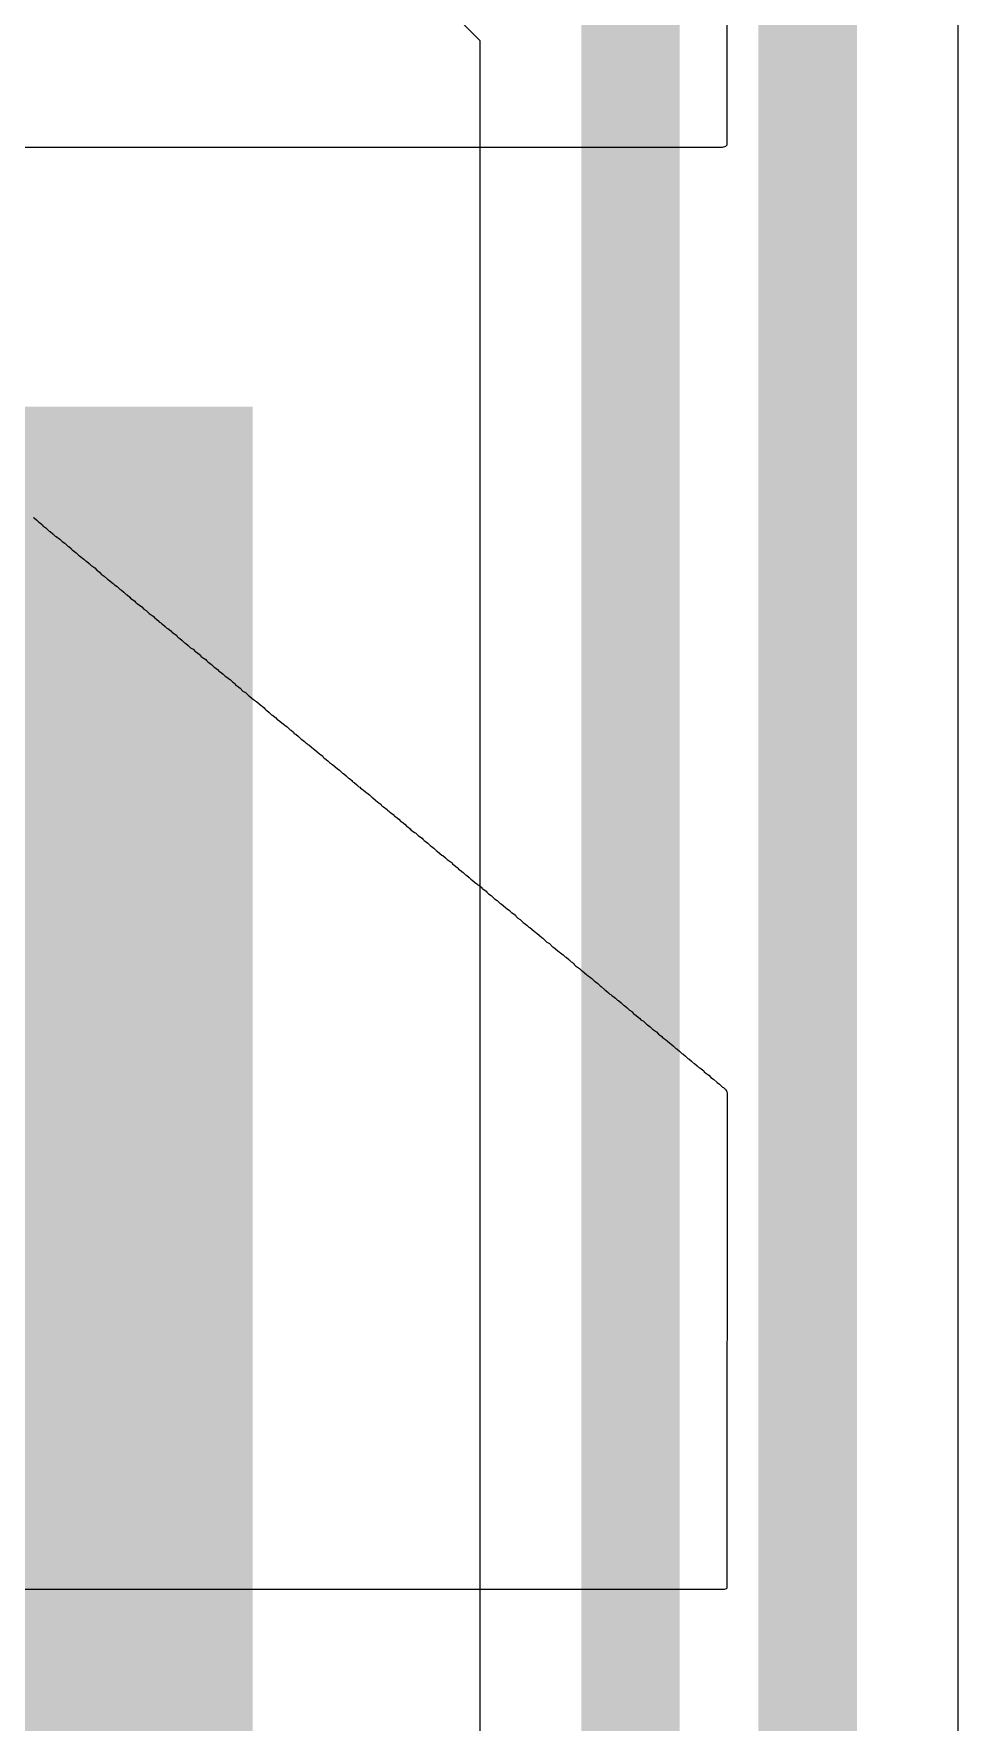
# Model space of a CAD drawing. Header units: inches. Extents: x -13 to 356, y -4 to 120.
# Drawn here: x 24.755 to 27.14, y 28.144 to 32.5 of the extents above; entities that cross this region are included whole.
import ezdxf

# ---------------------------------------------------------------- set-up
doc = ezdxf.new("R2010")
doc.units = ezdxf.units.IN
for name, color, linetype in [('Bottom Layer', 5, 'Continuous'), ('Bottom Overlay', 54, 'Continuous'), ('Top Layer', 1, 'Continuous'), ('Top Paste', 8, 'Continuous'), ('Top Solder', 216, 'Continuous')]:
    doc.layers.add(name, color=color, linetype=linetype)

# ---------------------------------------------------------------- blocks, each defined once
blk = doc.blocks.new('41_SMD_M______19')
at = {"layer": 'Top Layer'}
blk.add_hatch(color=1, dxfattribs=at).paths.add_polyline_path([(-3.35, 3.11), (0.35, 3.11), (0.35, -0.59), (-3.35, -0.59)])
at = {"layer": 'Top Paste'}
blk.add_hatch(color=8, dxfattribs=at).paths.add_polyline_path([(-3.35, 3.11), (0.35, 3.11), (0.35, -0.59), (-3.35, -0.59)])
at = {"layer": 'Top Solder'}
blk.add_hatch(color=216, dxfattribs=at).paths.add_polyline_path([(-3.4516, 3.2116), (0.4516, 3.2116), (0.4516, -0.6916), (-3.4516, -0.6916)])

msp = doc.modelspace()

# ---------------------------------------------------------------- linework, layer by layer
at = {"layer": 'Bottom Layer'}
for p, q in [((27.1398, 2.8969), (27.1398, 32.9059)), ((25.6669, 32.722), (25.9056, 32.4833)), ((25.9056, 32.4833), (25.9056, 26.3985))]:
    msp.add_line(p, q, dxfattribs=at)
for points in [[(26.7513, 2.8969, 0.254, 0.254, 0), (26.7513, 32.9059, 0.254, 0.254, 0)], [(26.2941, 3.0863, 0.254, 0.254, 0), (26.2941, 32.6442, 0.254, 0.254, 0)]]:
    msp.add_lwpolyline(points, format="xyseb", dxfattribs=at)
at = {"layer": 'Bottom Overlay'}
for p, q in [((26.5441, 33.7264), (26.5428, 32.2126)), ((26.5304, 32.2067), (23.6112, 32.2074)), ((26.5395, 32.2093), (26.5304, 32.2067)), ((26.5428, 32.2126), (26.5395, 32.2093)), ((24.753, 31.2525), (24.7556, 31.2512)), ((24.7556, 31.2512), (24.7628, 31.2453)), ((24.7628, 31.2453), (24.7673, 31.2408)), ((24.7673, 31.2408), (24.7699, 31.2395)), ((24.7699, 31.2395), (24.7771, 31.2336)), ((24.7771, 31.2336), (24.7784, 31.231)), ((24.7784, 31.231), (24.7861, 31.2258)), ((24.7861, 31.2258), (24.7946, 31.2174)), ((24.7946, 31.2174), (24.7972, 31.2161)), ((24.7972, 31.2161), (24.8043, 31.2103)), ((24.8043, 31.2103), (24.8102, 31.2044)), ((24.8102, 31.2044), (24.8128, 31.2031)), ((24.8128, 31.2031), (24.8219, 31.1966)), ((24.8219, 31.1966), (24.8283, 31.1901)), ((24.8283, 31.1901), (24.8348, 31.1862)), ((24.8348, 31.1862), (24.8426, 31.1784)), ((24.8426, 31.1784), (24.8452, 31.1771)), ((24.8452, 31.1771), (24.8524, 31.1713)), ((24.8524, 31.1713), (24.8543, 31.1681)), ((24.8543, 31.1681), (24.8569, 31.1668)), ((24.8569, 31.1668), (24.864, 31.1609)), ((24.864, 31.1609), (24.8699, 31.1551)), ((24.8699, 31.1551), (24.8725, 31.1538)), ((24.8725, 31.1538), (24.8842, 31.1447)), ((24.8842, 31.1447), (24.8881, 31.1408)), ((24.8881, 31.1408), (24.8907, 31.1395)), ((24.8907, 31.1395), (24.8978, 31.1337)), ((24.8978, 31.1337), (24.9023, 31.1291)), ((24.9023, 31.1291), (24.9049, 31.1278)), ((24.9049, 31.1278), (24.9121, 31.122)), ((24.9121, 31.122), (24.9179, 31.1161)), ((24.9179, 31.1161), (24.9205, 31.1148)), ((24.9205, 31.1148), (24.9277, 31.109)), ((24.9277, 31.109), (24.929, 31.1064)), ((24.929, 31.1064), (24.9368, 31.1012)), ((24.9368, 31.1012), (24.9452, 31.0928)), ((24.9452, 31.0928), (24.9478, 31.0915)), ((24.9478, 31.0915), (24.9595, 31.0824)), ((24.9595, 31.0824), (24.9634, 31.0785)), ((24.9634, 31.0785), (24.9699, 31.0746)), ((24.9699, 31.0746), (24.9776, 31.0668)), ((24.9776, 31.0668), (24.9802, 31.0655)), ((24.9802, 31.0655), (24.9874, 31.0597)), ((24.9874, 31.0597), (24.9932, 31.0538)), ((24.9932, 31.0538), (24.9958, 31.0525)), ((24.9958, 31.0525), (25.003, 31.0467)), ((25.003, 31.0467), (25.0043, 31.0441)), ((25.0043, 31.0441), (25.0159, 31.0363)), ((25.0159, 31.0363), (25.0172, 31.0337)), ((25.0172, 31.0337), (25.0192, 31.0317)), ((25.0192, 31.0317), (25.0218, 31.0304)), ((25.0218, 31.0304), (25.0335, 31.0214)), ((25.0335, 31.0214), (25.0387, 31.0162)), ((25.0387, 31.0162), (25.0452, 31.0123)), ((25.0452, 31.0123), (25.053, 31.0045)), ((25.053, 31.0045), (25.0555, 31.0032)), ((25.0555, 31.0032), (25.0627, 30.9973)), ((25.0627, 30.9973), (25.0685, 30.9915)), ((25.0685, 30.9915), (25.0711, 30.9902)), ((25.0711, 30.9902), (25.0783, 30.9843)), ((25.0783, 30.9843), (25.0789, 30.9824)), ((25.0789, 30.9824), (25.0815, 30.9811)), ((25.0815, 30.9811), (25.0841, 30.9785)), ((25.0841, 30.9785), (25.0867, 30.9772)), ((25.0867, 30.9772), (25.0938, 30.9714)), ((25.0938, 30.9714), (25.0984, 30.9668)), ((25.0984, 30.9668), (25.101, 30.9655)), ((25.101, 30.9655), (25.1081, 30.9597)), ((25.1081, 30.9597), (25.1127, 30.9551)), ((25.1127, 30.9551), (25.1153, 30.9538)), ((25.1153, 30.9538), (25.1237, 30.948)), ((25.1237, 30.948), (25.125, 30.9454)), ((25.125, 30.9454), (25.1283, 30.9422)), ((25.1283, 30.9422), (25.1309, 30.9409)), ((25.1309, 30.9409), (25.138, 30.935)), ((25.138, 30.935), (25.1438, 30.9292)), ((25.1438, 30.9292), (25.1464, 30.9279)), ((25.1464, 30.9279), (25.1536, 30.922)), ((25.1536, 30.922), (25.1594, 30.9162)), ((25.1594, 30.9162), (25.1659, 30.9123)), ((25.1659, 30.9123), (25.1724, 30.9058)), ((25.1724, 30.9058), (25.175, 30.9045)), ((25.175, 30.9045), (25.1847, 30.8974)), ((25.1847, 30.8974), (25.186, 30.8948)), ((25.186, 30.8948), (25.1906, 30.8915)), ((25.1906, 30.8915), (25.199, 30.8857)), ((25.199, 30.8857), (25.2003, 30.8831)), ((25.2003, 30.8831), (25.2036, 30.8798)), ((25.2036, 30.8798), (25.2062, 30.8785)), ((25.2062, 30.8785), (25.2133, 30.8727)), ((25.2133, 30.8727), (25.2191, 30.8668)), ((25.2191, 30.8668), (25.2217, 30.8656)), ((25.2217, 30.8656), (25.2289, 30.8597)), ((25.2289, 30.8597), (25.2334, 30.8552)), ((25.2334, 30.8552), (25.236, 30.8539)), ((25.236, 30.8539), (25.2432, 30.848)), ((25.2432, 30.848), (25.2477, 30.8435)), ((25.2477, 30.8435), (25.2503, 30.8422)), ((25.2503, 30.8422), (25.262, 30.8331)), ((25.262, 30.8331), (25.2672, 30.8279)), ((25.2672, 30.8279), (25.2698, 30.8266)), ((25.2698, 30.8266), (25.2743, 30.8234)), ((25.2743, 30.8234), (25.2756, 30.8208)), ((25.2756, 30.8208), (25.2776, 30.8188)), ((25.2776, 30.8188), (25.2802, 30.8175)), ((25.2802, 30.8175), (25.2873, 30.8117)), ((25.2873, 30.8117), (25.2944, 30.8045)), ((25.2944, 30.8045), (25.3009, 30.8006)), ((25.3009, 30.8006), (25.3087, 30.7928)), ((25.3087, 30.7928), (25.3113, 30.7915)), ((25.3113, 30.7915), (25.3185, 30.7857)), ((25.3185, 30.7857), (25.3217, 30.7825)), ((25.3217, 30.7825), (25.3243, 30.7812)), ((25.3243, 30.7812), (25.325, 30.7805)), ((25.325, 30.7805), (25.3269, 30.7786)), ((25.3269, 30.7786), (25.3295, 30.7773)), ((25.3295, 30.7773), (25.3366, 30.7714)), ((25.3366, 30.7714), (25.3412, 30.7669)), ((25.3412, 30.7669), (25.3438, 30.7656)), ((25.3438, 30.7656), (25.3496, 30.761)), ((25.3496, 30.761), (25.3509, 30.7584)), ((25.3509, 30.7584), (25.3529, 30.7565)), ((25.3529, 30.7565), (25.3555, 30.7552)), ((25.3555, 30.7552), (25.3626, 30.7494)), ((25.3626, 30.7494), (25.3684, 30.7435)), ((25.3684, 30.7435), (25.371, 30.7422)), ((25.371, 30.7422), (25.3782, 30.7364)), ((25.3782, 30.7364), (25.384, 30.7305)), ((25.384, 30.7305), (25.3866, 30.7292)), ((25.3866, 30.7292), (25.3983, 30.7201)), ((25.3983, 30.7201), (25.4022, 30.7162)), ((25.4022, 30.7162), (25.4087, 30.7123)), ((25.4087, 30.7123), (25.4165, 30.7046)), ((25.4165, 30.7046), (25.4191, 30.7033)), ((25.4191, 30.7033), (25.4249, 30.6987)), ((25.4249, 30.6987), (25.4262, 30.6961)), ((25.4262, 30.6961), (25.4282, 30.6942)), ((25.4282, 30.6942), (25.4308, 30.6929)), ((25.4308, 30.6929), (25.4379, 30.687)), ((25.4379, 30.687), (25.4437, 30.6812)), ((25.4437, 30.6812), (25.4463, 30.6799)), ((25.4463, 30.6799), (25.4535, 30.674)), ((25.4535, 30.674), (25.4567, 30.6708)), ((25.4567, 30.6708), (25.4593, 30.6695)), ((25.4593, 30.6695), (25.4619, 30.6669)), ((25.4619, 30.6669), (25.4645, 30.6656)), ((25.4645, 30.6656), (25.4717, 30.6598)), ((25.4717, 30.6598), (25.4762, 30.6552)), ((25.4762, 30.6552), (25.4788, 30.6539)), ((25.4788, 30.6539), (25.4859, 30.6481)), ((25.4859, 30.6481), (25.4918, 30.6422)), ((25.4918, 30.6422), (25.4944, 30.6409)), ((25.4944, 30.6409), (25.5002, 30.6364)), ((25.5002, 30.6364), (25.5015, 30.6338)), ((25.5015, 30.6338), (25.5035, 30.6319)), ((25.5035, 30.6319), (25.5061, 30.6306)), ((25.5061, 30.6306), (25.5132, 30.6247)), ((25.5132, 30.6247), (25.5178, 30.6202)), ((25.5178, 30.6202), (25.5203, 30.6189)), ((25.5203, 30.6189), (25.5229, 30.6163)), ((25.5229, 30.6163), (25.5255, 30.615)), ((25.5255, 30.615), (25.5327, 30.6091)), ((25.5327, 30.6091), (25.5372, 30.6046)), ((25.5372, 30.6046), (25.5437, 30.6007)), ((25.5437, 30.6007), (25.5515, 30.5929)), ((25.5515, 30.5929), (25.5541, 30.5916)), ((25.5541, 30.5916), (25.5612, 30.5858)), ((25.5612, 30.5858), (25.5671, 30.5799)), ((25.5671, 30.5799), (25.5697, 30.5786)), ((25.5697, 30.5786), (25.5755, 30.5741)), ((25.5755, 30.5741), (25.5768, 30.5715)), ((25.5768, 30.5715), (25.5788, 30.5695)), ((25.5788, 30.5695), (25.5814, 30.5682)), ((25.5814, 30.5682), (25.5885, 30.5624)), ((25.5885, 30.5624), (25.5931, 30.5578)), ((25.5931, 30.5578), (25.5957, 30.5566)), ((25.5957, 30.5566), (25.5982, 30.554)), ((25.5982, 30.554), (25.6047, 30.5501)), ((25.6047, 30.5501), (25.6112, 30.5436)), ((25.6112, 30.5436), (25.6138, 30.5423)), ((25.6138, 30.5423), (25.621, 30.5364)), ((25.621, 30.5364), (25.6268, 30.5306)), ((25.6268, 30.5306), (25.6294, 30.5293)), ((25.6294, 30.5293), (25.6365, 30.5234)), ((25.6365, 30.5234), (25.6424, 30.5176)), ((25.6424, 30.5176), (25.645, 30.5163)), ((25.645, 30.5163), (25.6508, 30.5118)), ((25.6508, 30.5118), (25.6521, 30.5092)), ((25.6521, 30.5092), (25.6541, 30.5072)), ((25.6541, 30.5072), (25.6567, 30.5059)), ((25.6567, 30.5059), (25.6664, 30.4988)), ((25.6664, 30.4988), (25.6671, 30.4968)), ((25.6671, 30.4968), (25.6697, 30.4955)), ((25.6697, 30.4955), (25.6722, 30.4929)), ((25.6722, 30.4929), (25.6748, 30.4916)), ((25.6748, 30.4916), (25.682, 30.4858)), ((25.682, 30.4858), (25.6865, 30.4812)), ((25.6865, 30.4812), (25.6891, 30.4799)), ((25.6891, 30.4799), (25.6963, 30.4741)), ((25.6963, 30.4741), (25.7021, 30.4683)), ((25.7021, 30.4683), (25.7047, 30.467)), ((25.7047, 30.467), (25.7118, 30.4611)), ((25.7118, 30.4611), (25.7177, 30.4553)), ((25.7177, 30.4553), (25.7203, 30.454)), ((25.7203, 30.454), (25.7261, 30.4494)), ((25.7261, 30.4494), (25.7274, 30.4468)), ((25.7274, 30.4468), (25.7372, 30.4397)), ((25.7372, 30.4397), (25.7398, 30.4384)), ((25.7398, 30.4384), (25.7476, 30.4306)), ((25.7476, 30.4306), (25.7573, 30.4248)), ((25.7573, 30.4248), (25.7586, 30.4222)), ((25.7586, 30.4222), (25.7618, 30.4189)), ((25.7618, 30.4189), (25.7644, 30.4176)), ((25.7644, 30.4176), (25.7716, 30.4118)), ((25.7716, 30.4118), (25.7774, 30.4059)), ((25.7774, 30.4059), (25.78, 30.4046)), ((25.78, 30.4046), (25.7872, 30.3988)), ((25.7872, 30.3988), (25.793, 30.393)), ((25.793, 30.393), (25.7956, 30.3917)), ((25.7956, 30.3917), (25.8027, 30.3858)), ((25.8027, 30.3858), (25.8073, 30.3813)), ((25.8073, 30.3813), (25.8099, 30.38)), ((25.8099, 30.38), (25.817, 30.3741)), ((25.817, 30.3741), (25.8216, 30.3696)), ((25.8216, 30.3696), (25.8242, 30.3683)), ((25.8242, 30.3683), (25.8339, 30.3612)), ((25.8339, 30.3612), (25.8352, 30.3586)), ((25.8352, 30.3586), (25.8397, 30.3553)), ((25.8397, 30.3553), (25.8469, 30.3495)), ((25.8469, 30.3495), (25.8527, 30.3436)), ((25.8527, 30.3436), (25.8553, 30.3423)), ((25.8553, 30.3423), (25.8625, 30.3365)), ((25.8625, 30.3365), (25.8683, 30.3306)), ((25.8683, 30.3306), (25.8709, 30.3293)), ((25.8709, 30.3293), (25.878, 30.3235)), ((25.878, 30.3235), (25.8826, 30.319)), ((25.8826, 30.319), (25.8852, 30.3177)), ((25.8852, 30.3177), (25.8923, 30.3118)), ((25.8923, 30.3118), (25.8956, 30.3086)), ((25.8956, 30.3086), (25.8982, 30.3073)), ((25.8982, 30.3073), (25.9008, 30.3047)), ((25.9008, 30.3047), (25.9034, 30.3034)), ((25.9034, 30.3034), (25.9105, 30.2975)), ((25.9105, 30.2975), (25.9111, 30.2956)), ((25.9111, 30.2956), (25.9137, 30.2943)), ((25.9137, 30.2943), (25.9222, 30.2884)), ((25.9222, 30.2884), (25.9235, 30.2859)), ((25.9235, 30.2859), (25.928, 30.2813)), ((25.928, 30.2813), (25.9345, 30.2774)), ((25.9345, 30.2774), (25.9436, 30.2683)), ((25.9436, 30.2683), (25.9501, 30.2644)), ((25.9501, 30.2644), (25.9579, 30.2566)), ((25.9579, 30.2566), (25.9605, 30.2553)), ((25.9605, 30.2553), (25.9722, 30.2463)), ((25.9722, 30.2463), (25.9761, 30.2424)), ((25.9761, 30.2424), (25.9825, 30.2385)), ((25.9825, 30.2385), (25.9858, 30.2352)), ((25.9858, 30.2352), (25.9864, 30.2333)), ((25.9864, 30.2333), (25.989, 30.232)), ((25.989, 30.232), (25.9975, 30.2261)), ((25.9975, 30.2261), (25.9988, 30.2235)), ((25.9988, 30.2235), (26.0033, 30.219)), ((26.0033, 30.219), (26.0098, 30.2151)), ((26.0098, 30.2151), (26.0176, 30.2073)), ((26.0176, 30.2073), (26.0202, 30.206)), ((26.0202, 30.206), (26.0273, 30.2002)), ((26.0273, 30.2002), (26.0319, 30.1956)), ((26.0319, 30.1956), (26.0345, 30.1943)), ((26.0345, 30.1943), (26.0462, 30.1852)), ((26.0462, 30.1852), (26.0501, 30.1813)), ((26.0501, 30.1813), (26.0527, 30.18)), ((26.0527, 30.18), (26.0598, 30.1742)), ((26.0598, 30.1742), (26.0656, 30.1684)), ((26.0656, 30.1684), (26.0682, 30.1671)), ((26.0682, 30.1671), (26.0786, 30.1567)), ((26.0786, 30.1567), (26.0851, 30.1528)), ((26.0851, 30.1528), (26.0929, 30.145)), ((26.0929, 30.145), (26.0955, 30.1437)), ((26.0955, 30.1437), (26.1072, 30.1346)), ((26.1072, 30.1346), (26.1111, 30.1307)), ((26.1111, 30.1307), (26.1137, 30.1294)), ((26.1137, 30.1294), (26.1208, 30.1236)), ((26.1208, 30.1236), (26.1254, 30.119)), ((26.1254, 30.119), (26.128, 30.1177)), ((26.128, 30.1177), (26.1351, 30.1119)), ((26.1351, 30.1119), (26.1409, 30.106)), ((26.1409, 30.106), (26.1435, 30.1047)), ((26.1435, 30.1047), (26.1461, 30.1021)), ((26.1461, 30.1021), (26.1481, 30.1015)), ((26.1481, 30.1015), (26.1494, 30.0989)), ((26.1494, 30.0989), (26.1526, 30.0956)), ((26.1526, 30.0956), (26.1552, 30.0943)), ((26.1552, 30.0943), (26.1624, 30.0885)), ((26.1624, 30.0885), (26.1669, 30.084)), ((26.1669, 30.084), (26.1695, 30.0827)), ((26.1695, 30.0827), (26.1812, 30.0736)), ((26.1812, 30.0736), (26.1851, 30.0697)), ((26.1851, 30.0697), (26.1877, 30.0684)), ((26.1877, 30.0684), (26.1948, 30.0625)), ((26.1948, 30.0625), (26.2007, 30.0567)), ((26.2007, 30.0567), (26.2033, 30.0554)), ((26.2033, 30.0554), (26.2104, 30.0496)), ((26.2104, 30.0496), (26.2162, 30.0437)), ((26.2162, 30.0437), (26.2188, 30.0424)), ((26.2188, 30.0424), (26.2279, 30.0333)), ((26.2279, 30.0333), (26.2305, 30.032)), ((26.2305, 30.032), (26.2377, 30.0262)), ((26.2377, 30.0262), (26.2409, 30.0229)), ((26.2409, 30.0229), (26.2435, 30.0216)), ((26.2435, 30.0216), (26.2461, 30.019)), ((26.2461, 30.019), (26.2487, 30.0177)), ((26.2487, 30.0177), (26.2558, 30.0119)), ((26.2558, 30.0119), (26.2604, 30.0074)), ((26.2604, 30.0074), (26.263, 30.0061)), ((26.263, 30.0061), (26.2701, 30.0002)), ((26.2701, 30.0002), (26.276, 29.9944)), ((26.276, 29.9944), (26.2786, 29.9931)), ((26.2786, 29.9931), (26.2857, 29.9872)), ((26.2857, 29.9872), (26.2916, 29.9814)), ((26.2916, 29.9814), (26.2941, 29.9801)), ((26.2941, 29.9801), (26.2967, 29.9775)), ((26.2967, 29.9775), (26.2987, 29.9769)), ((26.2987, 29.9769), (26.3, 29.9743)), ((26.3, 29.9743), (26.3032, 29.971)), ((26.3032, 29.971), (26.3058, 29.9697)), ((26.3058, 29.9697), (26.3175, 29.9606)), ((26.3175, 29.9606), (26.3214, 29.9567)), ((26.3214, 29.9567), (26.3279, 29.9528)), ((26.3279, 29.9528), (26.3357, 29.945)), ((26.3357, 29.945), (26.3383, 29.9437)), ((26.3383, 29.9437), (26.3454, 29.9379)), ((26.3454, 29.9379), (26.3513, 29.9321)), ((26.3513, 29.9321), (26.3539, 29.9308)), ((26.3539, 29.9308), (26.361, 29.9249)), ((26.361, 29.9249), (26.3669, 29.9191)), ((26.3669, 29.9191), (26.3694, 29.9178)), ((26.3694, 29.9178), (26.3753, 29.9132)), ((26.3753, 29.9132), (26.3766, 29.9106)), ((26.3766, 29.9106), (26.3844, 29.9054)), ((26.3844, 29.9054), (26.3889, 29.9022)), ((26.3889, 29.9022), (26.3954, 29.8957)), ((26.3954, 29.8957), (26.398, 29.8944)), ((26.398, 29.8944), (26.4052, 29.8886)), ((26.4052, 29.8886), (26.411, 29.8827)), ((26.411, 29.8827), (26.4136, 29.8814)), ((26.4136, 29.8814), (26.4207, 29.8756)), ((26.4207, 29.8756), (26.4266, 29.8697)), ((26.4266, 29.8697), (26.4292, 29.8684)), ((26.4292, 29.8684), (26.4363, 29.8626)), ((26.4363, 29.8626), (26.4422, 29.8568)), ((26.4422, 29.8568), (26.4448, 29.8555)), ((26.4448, 29.8555), (26.4519, 29.8496)), ((26.4519, 29.8496), (26.4564, 29.8451)), ((26.4564, 29.8451), (26.459, 29.8438)), ((26.459, 29.8438), (26.4662, 29.8379)), ((26.4662, 29.8379), (26.4707, 29.8334)), ((26.4707, 29.8334), (26.4733, 29.8321)), ((26.4733, 29.8321), (26.4831, 29.8249)), ((26.4831, 29.8249), (26.4844, 29.8224)), ((26.4844, 29.8224), (26.4889, 29.8191)), ((26.4889, 29.8191), (26.496, 29.8133)), ((26.496, 29.8133), (26.5019, 29.8074)), ((26.5019, 29.8074), (26.5084, 29.8035)), ((26.5084, 29.8035), (26.5175, 29.7944)), ((26.5175, 29.7944), (26.5239, 29.7905)), ((26.5239, 29.7905), (26.5317, 29.7828)), ((26.5317, 29.7828), (26.5343, 29.7815)), ((26.5343, 29.7815), (26.5369, 29.7789)), ((26.5369, 29.7789), (26.5395, 29.7776)), ((26.5395, 29.7776), (26.5428, 29.7717)), ((26.5428, 29.7717), (26.5441, 29.7665)), ((26.5441, 29.7665), (26.5428, 28.4903)), ((26.5428, 28.4903), (26.5408, 28.4883)), ((26.5356, 28.487), (21.0223, 28.4864)), ((26.5408, 28.4883), (26.5356, 28.487))]:
    msp.add_line(p, q, dxfattribs=at)

# ---------------------------------------------------------------- block references
at = {"rotation": 270}
msp.add_blockref('41_SMD_M______19', (22.108, 28.087), dxfattribs=at)

doc.saveas('drawing.dxf')
